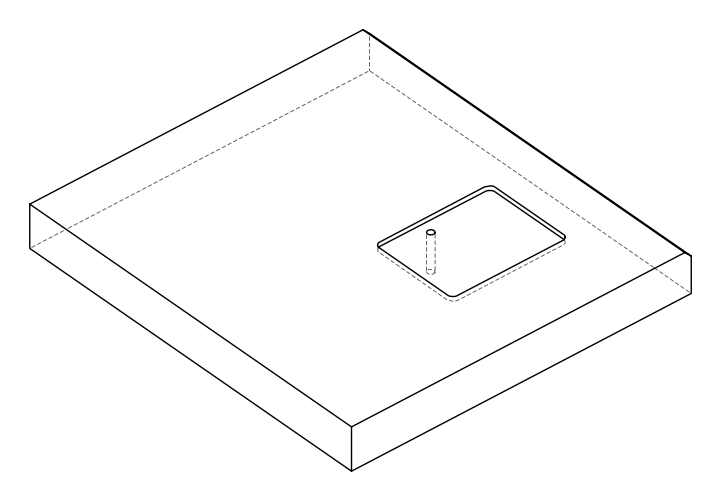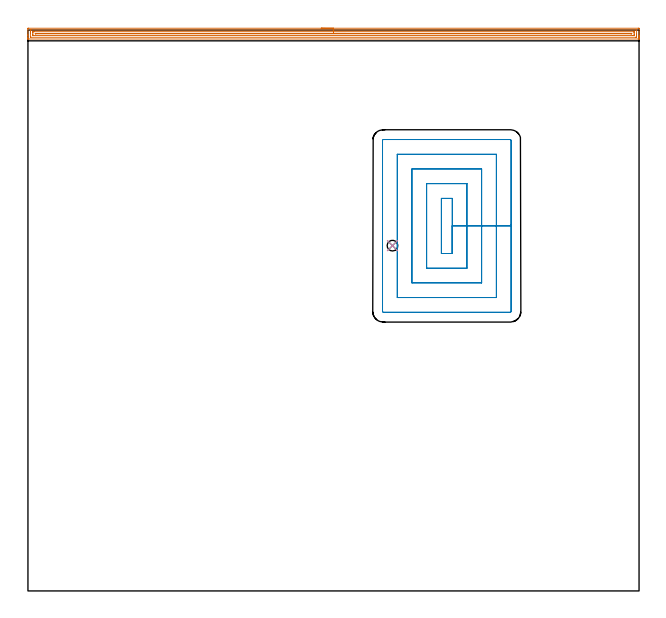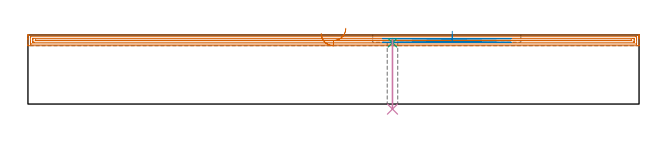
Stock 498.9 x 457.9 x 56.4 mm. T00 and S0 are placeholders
(PLAN: 4 operations, 3 tool changes, 22.8 min)
(1 AREA_MILL | FG_CHAMFER_SURFACE | UGT0205_001 | 16.13 min | 19317 mm3)
(2 MILL_RECTANGULAR_POCKET | POCKET_RECTANGULAR_STRAIGHT | UGT0201_010 | Follow Part, ap 4, ae 75% | 6.38 min | 113519 mm3)
(3 SPOT_DRILL | STEP1HOLE | NXT0321_9005460120000 | 0.03 min | 4 mm3)
(4 DRILL_THROUGH_HOLE_INTO_CENTER | STEP1HOLE | UGT0301_203 | 0.23 min | 2964 mm3)
(TOOL UGT0205_001 | Chamfer Mill 20 x 3 x 45 deg. | D20 FL50 Z2)
(TOOL UGT0201_010 | End Mill 16 mm | D16 FL22 Z2)
(TOOL NXT0321_9005460120000 | NC Spot Drill, 142deg, 12mm, Carbide, Uncoated | D12 PA142 FL30 Z2)
(TOOL UGT0301_203 | Twist Drill 8.7 mm | D8.7 PA118 FL80 Z2)
(OP 1 AREA_MILL)
G17 G21 G94 G90
T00 M6
G54
G17 G0 G90 X239.45 Y459.4 S1061 M3
G43 Z66.4 H0
Z57.6
G94 G1 X239.488 Z56.728 F250.
X239.602 Z55.864
X239.791 Z55.012
X240.053 Z54.18
X240.387 Z53.374
X240.79 Z52.6
X241.258 Z51.864
X241.79 Z51.172
X242.379 Z50.529
X243.022 Z49.94
X243.714 Z49.409
X244.45 Z48.94
X245.224 Z48.537
X246.03 Z48.203
X246.862 Z47.941
X247.714 Z47.752
X248.578 Z47.638
X249.45 Z47.6
X498.28 Y459.399 Z47.601
X498.721 Y459.396 Z47.602
X498.89 Y459.392 Z47.606
X498.9 Y458.962 Z48.035
Y453.679 Z53.315
Y453.139 Z53.857
Y452.799 Z54.197
Y452.259 Z54.737
Y451.918 Z55.077
Y451.237 Z55.763
Y450.939 Z56.061
X498.898 Y450.599 Z56.391
X498.896 Z56.392
X498.728 Y450.6 Z56.4
X0.173
X0.004 Y450.599 Z56.392
X0.002 Z56.391
X0. Y450.938 Z56.061
Y451.237 Z55.763
Y451.918 Z55.077
Y453.14 Z53.857
Y453.679 Z53.315
Y454.29 Z52.705
Y458.692 Z48.305
X0.003 Y458.962 Z48.035
X0.01 Y459.392 Z47.606
X0.179 Y459.396 Z47.602
X0.62 Y459.4 Z47.6
X249.45
Y457.986 Z49.014
X496.592 Y457.985 Z49.015
X496.864 Y457.98 Z49.02
X496.89 Y457.979 Z49.021
X496.894 Y457.958 Z49.042
X496.898 Y457.925 Z49.075
X496.899 Y457.893 Z49.107
X496.9 Y457.681 Z49.319
Y454.56 Z52.44
Y453.279 Z53.721
X496.898 Y452.799 Z54.201
X496.895 Y452.404 Z54.596
X496.882 Y452.021 Z54.979
X496.493 Y452.016 Z54.984
X496.395 Y452.015 Z54.985
X2.308
X2.036 Y452.02 Z54.98
X2.01 Y452.021 Z54.979
X2.006 Y452.042 Z54.958
X2.002 Y452.075 Z54.925
X2.001 Y452.107 Z54.893
X2. Y452.319 Z54.681
Y455.44 Z51.56
Y456.721 Z50.279
X2.002 Y457.201 Z49.799
X2.005 Y457.597 Z49.403
X2.018 Y457.979 Z49.021
X2.407 Y457.984 Z49.016
X2.505 Y457.985 Z49.015
X249.45 Y457.986 Z49.014
Y456.572 Z50.428
X494.452 Y456.571 Z50.429
X494.707 Y456.57 Z50.43
X494.791 Y456.568 Z50.432
X494.857 Y456.565 Z50.435
X494.89 Y456.56 Z50.44
X494.892 Y456.511 Z50.489
X494.897 Y456.321 Z50.679
X494.9 Y456.13 Z50.87
Y455.44 Z51.56
Y454.369 Z52.631
X494.897 Y453.679 Z53.321
X494.895 Y453.494 Z53.506
X494.888 Y453.435 Z53.565
X494.833 Y453.433 Z53.567
X494.707 Y453.431 Z53.569
X494.067 Y453.429 Z53.571
X493.813 Y453.428 Z53.572
X4.448 Y453.429 Z53.571
X4.194 Y453.43 Z53.57
X4.109 Y453.432 Z53.568
X4.043 Y453.435 Z53.565
X4.01 Y453.44 Z53.56
X4.008 Y453.489 Z53.511
X4.003 Y453.679 Z53.321
X4. Y453.87 Z53.13
Y454.56 Z52.44
Y455.631 Z51.369
X4.003 Y456.321 Z50.679
X4.005 Y456.506 Z50.494
X4.012 Y456.565 Z50.435
X4.067 Y456.567 Z50.433
X4.194 Y456.569 Z50.431
X4.833 Y456.571 Z50.429
X5.087 Y456.572 Z50.428
X249.45
Y455.157 Z51.843
X492.314
X492.632 Y455.155 Z51.845
X492.792 Y455.153 Z51.847
X492.889 Y455.15 Z51.85
X492.892 Y455.105 Z51.895
X492.895 Y455. Z52.
X492.892 Y454.895 Z52.105
X492.889 Y454.85 Z52.15
X492.792 Y454.847 Z52.153
X492.631 Y454.844 Z52.156
X492.313 Y454.843 Z52.157
X492.026
X6.587
X6.268 Y454.845 Z52.155
X6.108 Y454.847 Z52.153
X6.011 Y454.85 Z52.15
X6.008 Y454.895 Z52.105
X6.005 Y455. Z52.
X6.008 Y455.105 Z51.895
X6.011 Y455.15 Z51.85
X6.108 Y455.153 Z51.847
X6.269 Y455.156 Z51.844
X6.555 Y455.157 Z51.843
X6.874
X249.45
X250.322 Z51.881
X251.187 Z51.995
X252.038 Z52.183
X252.87 Z52.446
X253.676 Z52.78
X254.45 Z53.182
X255.186 Z53.651
X255.878 Z54.182
X256.521 Z54.772
X257.11 Z55.415
X257.642 Z56.107
X258.11 Z56.843
X258.513 Z57.616
X258.847 Z58.422
X259.109 Z59.254
X259.298 Z60.106
X259.412 Z60.971
X259.45 Z61.843
G0 Z66.4
M5
M2
(OP 2 MILL_RECTANGULAR_POCKET)
G17 G21 G94 G90
T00 M6
G54
G17 G0 G90 X346.4 Y275.608 S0 M3
G43 Z66.4 H0
Z59.4
G94 G1 Y298. Z53.4 F250.
Y320.5 F500.
X337.5
Y275.5
X346.4
Y298.
X358.4
Y332.5
X325.5
Y263.5
X358.4
Y298.
X370.4
Y344.5
X313.5
Y251.5
X370.4
Y298.
X382.4
Y356.5
X301.5
Y239.5
X382.4
Y298.
X394.4
Y367.8
G3 X393.7 Y368.5 R0.7
G1 X290.2
G3 X289.5 Y367.8 R0.7
G1 Y228.2
G3 X290.2 Y227.5 R0.7
G1 X393.7
G3 X394.4 Y228.2 R0.7
G1 Y298.
Y299.
G0 X346.4 Y275.608 Z56.4
G1 Y298. Z50.4 F250.
Y320.5 F500.
X337.5
Y275.5
X346.4
Y298.
X358.4
Y332.5
X325.5
Y263.5
X358.4
Y298.
X370.4
Y344.5
X313.5
Y251.5
X370.4
Y298.
X382.4
Y356.5
X301.5
Y239.5
X382.4
Y298.
X394.4
Y367.8
G3 X393.7 Y368.5 R0.7
G1 X290.2
G3 X289.5 Y367.8 R0.7
G1 Y228.2
G3 X290.2 Y227.5 R0.7
G1 X393.7
G3 X394.4 Y228.2 R0.7
G1 Y298.
Y299.
G0 Z66.4
M5
M2
(OP 3 SPOT_DRILL)
G17 G21 G94 G90
T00 M6
G54
G17 G0 G90 X297.6 Y281.9 S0 M3
G43 Z66.4 H0
G94 G81 G98 Z50.026 F250. R53.4
G80
M5
M2
(OP 4 DRILL_THROUGH_HOLE_INTO_CENTER)
G17 G21 G94 G90
T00 M6
G54
G17 G0 G90 X297.6 Y281.9 S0 M3
G43 Z66.4 H0
G94 G73 G98 Z-4.114 F250. Q7.788 R52.4
G80
M5
M2
